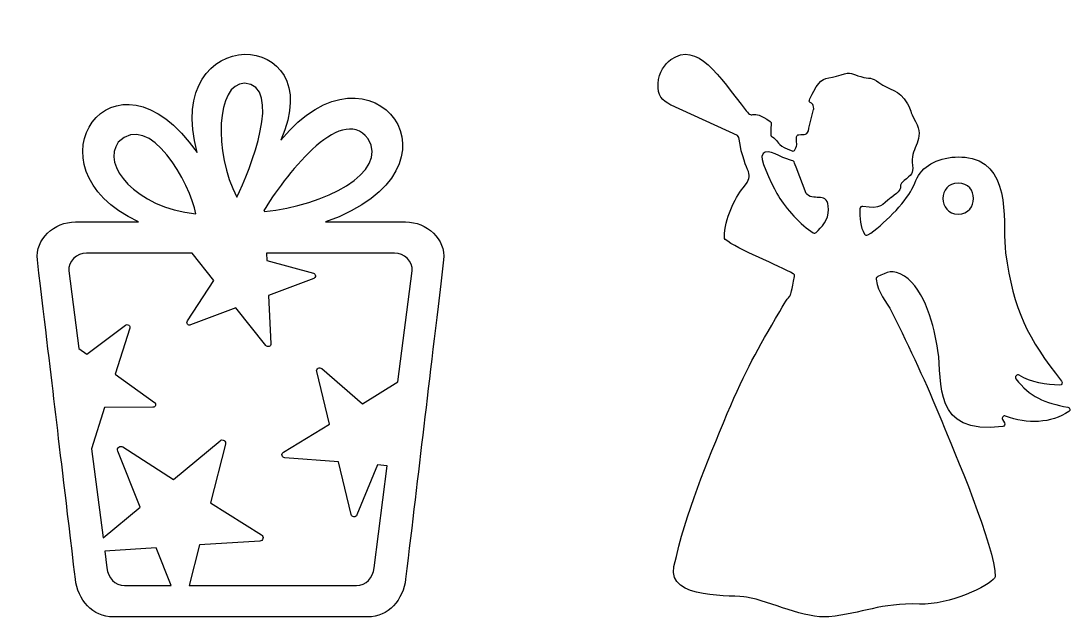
# Model space of a CAD drawing. Header units: centimetres. Extents: x 1 to 126, y -110 to -2.
# Drawn here: x 106.23 to 124.89, y -12.55 to -1.93 of the extents above; entities that cross this region are included whole.
import ezdxf

# ---------------------------------------------------------------- set-up
doc = ezdxf.new("R2010")
doc.units = ezdxf.units.CM
doc.header["$MEASUREMENT"] = 0
doc.layers.add('layer 1', color=7, linetype='Continuous')

msp = doc.modelspace()

# ---------------------------------------------------------------- linework, layer by layer
at = {"layer": 'layer 1', "color": 250}
for points, knots in [([(111.64862, -5.49615), (114.36867, -4.55128), (112.46542, -2.05774), (110.85217, -4.04228), (110.85217, -4.04228), (111.75395, -2.01955), (108.72201, -1.92582), (109.36468, -4.26457), (109.36468, -4.26457), (107.8715, -2.13091), (106.22917, -4.53754), (108.31887, -5.49615), (108.31887, -5.49615), (108.31887, -5.49615), (107.19643, -5.49615), (107.19643, -5.49615), (107.19643, -5.49615), (106.8248, -5.49615), (106.4778, -5.8019), (106.52167, -6.1709), (106.52167, -6.1709), (106.82925, -8.75615), (106.86181, -9.03018), (107.19643, -11.84277), (107.19643, -11.84277), (107.2403, -12.21177), (107.50017, -12.51751), (107.87117, -12.51751), (107.87117, -12.51751), (107.87117, -12.51751), (112.39868, -12.51751), (112.39868, -12.51751), (112.39868, -12.51751), (112.76968, -12.51751), (113.02962, -12.21117), (113.07342, -11.84277), (113.07342, -11.84277), (113.31314, -9.82781), (113.47125, -8.49932), (113.74818, -6.1709), (113.74818, -6.1709), (113.79201, -5.80227), (113.44505, -5.49615), (113.07342, -5.49615), (113.07342, -5.49615), (113.07342, -5.49615), (111.64862, -5.49615), (111.64862, -5.49615)], [0, 0, 0, 0, 0.07692308, 0.07692308, 0.07692308, 0.07692308, 0.15384615, 0.15384615, 0.15384615, 0.15384615, 0.23076923, 0.23076923, 0.23076923, 0.23076923, 0.30769231, 0.30769231, 0.30769231, 0.30769231, 0.38461538, 0.38461538, 0.38461538, 0.38461538, 0.46153846, 0.46153846, 0.46153846, 0.46153846, 0.53846154, 0.53846154, 0.53846154, 0.53846154, 0.61538462, 0.61538462, 0.61538462, 0.61538462, 0.69230769, 0.69230769, 0.69230769, 0.69230769, 0.76923077, 0.76923077, 0.76923077, 0.76923077, 0.84615385, 0.84615385, 0.84615385, 0.84615385, 1, 1, 1, 1]), ([(123.55959, -11.80195), (123.57515, -11.29689), (122.81092, -9.52638), (122.61105, -9.03587), (122.61105, -9.03587), (122.33921, -8.36874), (122.04654, -7.7479), (121.72837, -7.11099), (121.72837, -7.11099), (121.61617, -6.88632), (121.48094, -6.77711), (121.44663, -6.51401), (121.44663, -6.51401), (121.44412, -6.4948), (121.45404, -6.47692), (121.47167, -6.46889), (121.47167, -6.46889), (121.63637, -6.39384), (121.73399, -6.3212), (121.94916, -6.46089), (121.94916, -6.46089), (122.31292, -6.69707), (122.47954, -7.36031), (122.54374, -7.77986), (122.54374, -7.77986), (122.63171, -8.35473), (122.42989, -9.28848), (123.6964, -9.1338), (123.6964, -9.1338), (123.71131, -9.13198), (123.72328, -9.12353), (123.73, -9.11009), (123.73, -9.11009), (123.73671, -9.09665), (123.73627, -9.08199), (123.72876, -9.06898), (123.72876, -9.06898), (123.72876, -9.06898), (123.69382, -9.00849), (123.69382, -9.00849), (123.69382, -9.00849), (123.68437, -8.99213), (123.68628, -8.97247), (123.6987, -8.95824), (123.6987, -8.95824), (123.71112, -8.94399), (123.73035, -8.93945), (123.74785, -8.94661), (123.74785, -8.94661), (124.13006, -9.10292), (124.55895, -9.0701), (124.87142, -8.86782), (124.87142, -8.86782), (124.88671, -8.85793), (124.89399, -8.84061), (124.89038, -8.82276), (124.89038, -8.82276), (124.88676, -8.8049), (124.8733, -8.79178), (124.85535, -8.78862), (124.85535, -8.78862), (124.44939, -8.71708), (124.16923, -8.59979), (123.93239, -8.28534), (123.93239, -8.28534), (123.91978, -8.26859), (123.92076, -8.24581), (123.93476, -8.23021), (123.93476, -8.23021), (123.94878, -8.21461), (123.97134, -8.21119), (123.98935, -8.22196), (123.98935, -8.22196), (124.2001, -8.34799), (124.47237, -8.39326), (124.71015, -8.39602), (124.71015, -8.39602), (124.72733, -8.39622), (124.74213, -8.38707), (124.74966, -8.37164), (124.74966, -8.37164), (124.7572, -8.35619), (124.75527, -8.33889), (124.74453, -8.32547), (124.74453, -8.32547), (124.14085, -7.57085), (123.88977, -7.06723), (123.74683, -6.04339), (123.74683, -6.04339), (123.68387, -5.59235), (123.87668, -4.54953), (123.15092, -4.37038), (123.15092, -4.37038), (122.83074, -4.29133), (122.4869, -4.38006), (122.29531, -4.55557), (122.29531, -4.55557), (122.19207, -4.65014), (122.15265, -4.76717), (122.08118, -4.91336), (122.08118, -4.91336), (121.96249, -5.15609), (121.56106, -5.56027), (121.29757, -5.72839), (121.29757, -5.72839), (121.28719, -5.73501), (121.27583, -5.73688), (121.26387, -5.73395), (121.26387, -5.73395), (121.25192, -5.73101), (121.2427, -5.72409), (121.23657, -5.71342), (121.23657, -5.71342), (121.16168, -5.58315), (121.15033, -5.43032), (121.15584, -5.26165), (121.15584, -5.26165), (121.15627, -5.24873), (121.16165, -5.23779), (121.17163, -5.22956), (121.17163, -5.22956), (121.1816, -5.22135), (121.19338, -5.21815), (121.20614, -5.22021), (121.20614, -5.22021), (121.54788, -5.27512), (121.53331, -5.2007), (121.71402, -5.06114), (121.71402, -5.06114), (121.7144, -5.06085), (121.71474, -5.0606), (121.71513, -5.06032), (121.71513, -5.06032), (122.02428, -4.83668), (121.74514, -4.91788), (121.98206, -4.72841), (121.98206, -4.72841), (122.09655, -4.63685), (122.10712, -4.61345), (122.08816, -4.43165), (122.08816, -4.43165), (122.06238, -4.18426), (122.32202, -4.02257), (122.14718, -3.71285), (122.14718, -3.71285), (122.03307, -3.51067), (122.07548, -3.52082), (122.0042, -3.39824), (122.0042, -3.39824), (121.84284, -3.12073), (121.68444, -3.16843), (121.49519, -3.01932), (121.49519, -3.01932), (121.36123, -2.91378), (121.33046, -2.95862), (121.16975, -2.91494), (121.16975, -2.91494), (121.02108, -2.87455), (120.99769, -2.81693), (120.82274, -2.88044), (120.82274, -2.88044), (120.57487, -2.97037), (120.4958, -2.9036), (120.37969, -3.09825), (120.37969, -3.09825), (120.12586, -3.52385), (120.33754, -3.27035), (120.33356, -3.48908), (120.33356, -3.48908), (120.3335, -3.4926), (120.3331, -3.49559), (120.33223, -3.499), (120.33223, -3.499), (120.33223, -3.499), (120.24808, -3.82967), (120.24808, -3.82967), (120.24808, -3.82967), (120.24767, -3.83127), (120.2474, -3.83265), (120.24717, -3.83428), (120.24717, -3.83428), (120.22769, -3.97158), (120.16851, -3.93769), (120.06845, -3.94688), (120.06845, -3.94688), (120.04763, -3.94879), (120.03145, -3.96474), (120.02924, -3.98553), (120.02924, -3.98553), (120.01746, -4.09665), (120.05903, -4.11339), (120.0004, -4.21561), (120.0004, -4.21561), (119.98992, -4.23388), (119.96844, -4.24193), (119.94854, -4.23504), (119.94854, -4.23504), (119.71599, -4.15466), (119.70041, -4.08358), (119.65408, -4.0292), (119.65408, -4.0292), (119.56216, -3.92136), (119.56006, -4.07339), (119.57815, -3.74943), (119.57815, -3.74943), (119.57901, -3.73399), (119.57238, -3.7203), (119.55971, -3.71144), (119.55971, -3.71144), (119.20908, -3.46572), (119.26585, -3.69087), (119.13229, -3.521), (119.13229, -3.521), (118.64026, -2.89518), (118.2653, -2.27615), (117.79275, -2.61216), (117.79275, -2.61216), (117.68663, -2.68761), (117.57497, -2.83453), (117.56377, -3.03588), (117.56377, -3.03588), (117.55111, -3.26389), (117.63504, -3.32869), (117.79137, -3.42129), (117.79137, -3.42129), (117.79276, -3.42212), (117.79399, -3.42276), (117.79545, -3.42343), (117.79545, -3.42343), (117.79545, -3.42343), (118.97509, -3.96249), (118.97509, -3.96249), (118.97509, -3.96249), (118.98877, -3.96874), (118.99762, -3.98044), (118.99993, -3.99531), (118.99993, -3.99531), (119.1141, -4.72547), (119.31524, -4.58791), (119.07787, -4.8891), (119.07787, -4.8891), (118.9261, -5.08168), (118.75238, -5.42903), (118.74493, -5.77304), (118.74493, -5.77304), (118.74463, -5.78653), (118.74989, -5.79825), (118.76014, -5.80701), (118.76014, -5.80701), (118.96742, -5.98377), (119.72073, -6.27562), (119.97082, -6.41677), (119.97082, -6.41677), (119.98761, -6.42626), (119.99594, -6.44478), (119.99192, -6.46365), (119.99192, -6.46365), (119.88033, -6.98825), (119.98902, -6.63425), (119.72864, -7.08687), (119.72864, -7.08687), (119.32969, -7.78039), (119.12293, -8.11616), (118.79674, -8.90243), (118.79674, -8.90243), (118.42825, -9.79063), (118.06301, -10.6429), (117.84727, -11.62275), (117.84727, -11.62275), (117.71682, -12.21521), (118.92982, -12.12548), (119.13845, -12.16398), (119.13845, -12.16398), (119.57686, -12.24488), (120.18333, -12.55348), (120.6015, -12.51405), (120.6015, -12.51405), (121.21607, -12.45607), (121.50965, -12.26452), (122.21597, -12.28898), (122.21597, -12.28898), (122.74816, -12.3074), (123.45297, -11.96566), (123.5517, -11.8256), (123.5517, -11.8256), (123.5568, -11.81836), (123.55931, -11.81082), (123.55959, -11.80195)], [0, 0, 0, 0, 0.01369863, 0.01369863, 0.01369863, 0.01369863, 0.02739726, 0.02739726, 0.02739726, 0.02739726, 0.04109589, 0.04109589, 0.04109589, 0.04109589, 0.05479452, 0.05479452, 0.05479452, 0.05479452, 0.06849315, 0.06849315, 0.06849315, 0.06849315, 0.08219178, 0.08219178, 0.08219178, 0.08219178, 0.09589041, 0.09589041, 0.09589041, 0.09589041, 0.10958904, 0.10958904, 0.10958904, 0.10958904, 0.12328767, 0.12328767, 0.12328767, 0.12328767, 0.1369863, 0.1369863, 0.1369863, 0.1369863, 0.15068493, 0.15068493, 0.15068493, 0.15068493, 0.16438356, 0.16438356, 0.16438356, 0.16438356, 0.17808219, 0.17808219, 0.17808219, 0.17808219, 0.19178082, 0.19178082, 0.19178082, 0.19178082, 0.20547945, 0.20547945, 0.20547945, 0.20547945, 0.21917808, 0.21917808, 0.21917808, 0.21917808, 0.23287671, 0.23287671, 0.23287671, 0.23287671, 0.24657534, 0.24657534, 0.24657534, 0.24657534, 0.26027397, 0.26027397, 0.26027397, 0.26027397, 0.2739726, 0.2739726, 0.2739726, 0.2739726, 0.28767123, 0.28767123, 0.28767123, 0.28767123, 0.30136986, 0.30136986, 0.30136986, 0.30136986, 0.31506849, 0.31506849, 0.31506849, 0.31506849, 0.32876712, 0.32876712, 0.32876712, 0.32876712, 0.34246575, 0.34246575, 0.34246575, 0.34246575, 0.35616438, 0.35616438, 0.35616438, 0.35616438, 0.36986301, 0.36986301, 0.36986301, 0.36986301, 0.38356164, 0.38356164, 0.38356164, 0.38356164, 0.39726027, 0.39726027, 0.39726027, 0.39726027, 0.4109589, 0.4109589, 0.4109589, 0.4109589, 0.42465753, 0.42465753, 0.42465753, 0.42465753, 0.43835616, 0.43835616, 0.43835616, 0.43835616, 0.45205479, 0.45205479, 0.45205479, 0.45205479, 0.46575342, 0.46575342, 0.46575342, 0.46575342, 0.47945205, 0.47945205, 0.47945205, 0.47945205, 0.49315068, 0.49315068, 0.49315068, 0.49315068, 0.50684932, 0.50684932, 0.50684932, 0.50684932, 0.52054795, 0.52054795, 0.52054795, 0.52054795, 0.53424658, 0.53424658, 0.53424658, 0.53424658, 0.54794521, 0.54794521, 0.54794521, 0.54794521, 0.56164384, 0.56164384, 0.56164384, 0.56164384, 0.57534247, 0.57534247, 0.57534247, 0.57534247, 0.5890411, 0.5890411, 0.5890411, 0.5890411, 0.60273973, 0.60273973, 0.60273973, 0.60273973, 0.61643836, 0.61643836, 0.61643836, 0.61643836, 0.63013699, 0.63013699, 0.63013699, 0.63013699, 0.64383562, 0.64383562, 0.64383562, 0.64383562, 0.65753425, 0.65753425, 0.65753425, 0.65753425, 0.67123288, 0.67123288, 0.67123288, 0.67123288, 0.68493151, 0.68493151, 0.68493151, 0.68493151, 0.69863014, 0.69863014, 0.69863014, 0.69863014, 0.71232877, 0.71232877, 0.71232877, 0.71232877, 0.7260274, 0.7260274, 0.7260274, 0.7260274, 0.73972603, 0.73972603, 0.73972603, 0.73972603, 0.75342466, 0.75342466, 0.75342466, 0.75342466, 0.76712329, 0.76712329, 0.76712329, 0.76712329, 0.78082192, 0.78082192, 0.78082192, 0.78082192, 0.79452055, 0.79452055, 0.79452055, 0.79452055, 0.80821918, 0.80821918, 0.80821918, 0.80821918, 0.82191781, 0.82191781, 0.82191781, 0.82191781, 0.83561644, 0.83561644, 0.83561644, 0.83561644, 0.84931507, 0.84931507, 0.84931507, 0.84931507, 0.8630137, 0.8630137, 0.8630137, 0.8630137, 0.87671233, 0.87671233, 0.87671233, 0.87671233, 0.89041096, 0.89041096, 0.89041096, 0.89041096, 0.90410959, 0.90410959, 0.90410959, 0.90410959, 0.91780822, 0.91780822, 0.91780822, 0.91780822, 0.93150685, 0.93150685, 0.93150685, 0.93150685, 0.94520548, 0.94520548, 0.94520548, 0.94520548, 0.95890411, 0.95890411, 0.95890411, 0.95890411, 0.97260274, 0.97260274, 0.97260274, 0.97260274, 1, 1, 1, 1]), ([(110.20468, -3.03324), (110.90082, -3.06565), (110.30418, -4.58487), (110.0692, -5.05794), (110.0692, -5.05794), (109.6546, -4.26385), (109.70282, -3.0315), (110.20468, -3.03324)], [0, 0, 0, 0, 0.33333333, 0.33333333, 0.33333333, 0.33333333, 1, 1, 1, 1]), ([(107.96014, -4.08094), (108.51462, -3.50798), (109.24761, -4.8242), (109.33904, -5.35442), (109.33904, -5.35442), (108.25575, -5.23382), (107.65794, -4.48162), (107.96014, -4.08094)], [0, 0, 0, 0, 0.33333333, 0.33333333, 0.33333333, 0.33333333, 1, 1, 1, 1]), ([(112.40384, -4.0179), (112.78139, -4.62067), (111.62425, -5.21007), (110.56047, -5.30934), (110.56047, -5.30934), (110.55832, -5.30351), (110.5551, -5.29827), (110.55097, -5.29377), (110.55097, -5.29377), (110.88812, -4.73932), (111.90401, -3.36614), (112.40384, -4.0179)], [0, 0, 0, 0, 0.25, 0.25, 0.25, 0.25, 0.5, 0.5, 0.5, 0.5, 1, 1, 1, 1]), ([(120.32597, -5.68887), (120.11119, -5.56418), (119.83186, -5.24547), (119.70443, -5.03915), (119.70443, -5.03915), (119.65559, -4.96006), (119.38979, -4.42671), (119.40941, -4.3366), (119.40941, -4.3366), (119.44967, -4.1517), (119.67731, -4.31582), (119.85336, -4.37576), (119.85336, -4.37576), (120.01094, -4.42942), (119.96533, -4.38707), (120.02013, -4.52272), (120.02013, -4.52272), (120.02023, -4.52296), (120.02031, -4.52316), (120.0204, -4.5234), (120.0204, -4.5234), (120.0204, -4.5234), (120.19962, -4.98951), (120.19962, -4.98951), (120.19962, -4.98951), (120.20218, -4.99616), (120.20573, -5.00133), (120.21101, -5.00611), (120.21101, -5.00611), (120.36223, -5.14306), (120.58706, -4.92914), (120.59623, -5.27659), (120.59623, -5.27659), (120.60094, -5.45487), (120.46994, -5.59807), (120.37712, -5.68329), (120.37712, -5.68329), (120.36289, -5.69635), (120.34266, -5.69856), (120.32597, -5.68887)], [0, 0, 0, 0, 0.09090909, 0.09090909, 0.09090909, 0.09090909, 0.18181818, 0.18181818, 0.18181818, 0.18181818, 0.27272727, 0.27272727, 0.27272727, 0.27272727, 0.36363636, 0.36363636, 0.36363636, 0.36363636, 0.45454545, 0.45454545, 0.45454545, 0.45454545, 0.54545455, 0.54545455, 0.54545455, 0.54545455, 0.63636364, 0.63636364, 0.63636364, 0.63636364, 0.72727273, 0.72727273, 0.72727273, 0.72727273, 0.81818182, 0.81818182, 0.81818182, 0.81818182, 1, 1, 1, 1]), ([(122.90527, -5.3562), (122.54275, -5.3562), (122.54275, -4.8055), (122.90527, -4.8055), (122.90527, -4.8055), (123.26777, -4.8055), (123.26777, -5.3562), (122.90527, -5.3562)], [0, 0, 0, 0, 0.33333333, 0.33333333, 0.33333333, 0.33333333, 1, 1, 1, 1]), ([(107.39658, -6.05351), (107.39658, -6.05351), (109.27297, -6.05351), (109.27297, -6.05351), (109.27297, -6.05351), (109.27297, -6.05351), (109.66324, -6.53854), (109.66324, -6.53854), (109.66324, -6.53854), (109.66324, -6.53854), (109.18984, -7.25655), (109.18984, -7.25655), (109.18984, -7.25655), (109.17802, -7.2744), (109.1791, -7.29684), (109.19245, -7.31351), (109.19245, -7.31351), (109.20582, -7.33021), (109.22754, -7.3361), (109.24748, -7.3285), (109.24748, -7.3285), (109.24748, -7.3285), (110.05134, -7.02282), (110.05134, -7.02282), (110.05134, -7.02282), (110.05134, -7.02282), (110.58785, -7.69494), (110.58785, -7.69494), (110.58785, -7.69494), (110.60122, -7.71168), (110.62285, -7.71762), (110.64288, -7.71007), (110.64288, -7.71007), (110.6629, -7.70247), (110.67521, -7.68367), (110.67414, -7.66234), (110.67414, -7.66234), (110.67414, -7.66234), (110.6318, -6.80341), (110.6318, -6.80341), (110.6318, -6.80341), (110.6318, -6.80341), (111.43688, -6.50078), (111.43688, -6.50078), (111.43688, -6.50078), (111.4569, -6.49328), (111.46925, -6.47451), (111.46824, -6.45315), (111.46824, -6.45315), (111.46717, -6.43182), (111.45315, -6.41425), (111.4325, -6.4087), (111.4325, -6.4087), (111.4325, -6.4087), (110.60252, -6.1835), (110.60252, -6.1835), (110.60252, -6.1835), (110.60252, -6.1835), (110.59662, -6.05351), (110.59662, -6.05351), (110.59662, -6.05351), (110.59662, -6.05351), (112.87327, -6.05351), (112.87327, -6.05351), (112.87327, -6.05351), (113.04644, -6.05351), (113.20955, -6.19642), (113.18765, -6.3679), (113.18765, -6.3679), (113.18765, -6.3679), (112.93545, -8.34062), (112.93545, -8.34062), (112.93545, -8.34062), (112.93545, -8.34062), (112.30809, -8.72714), (112.30809, -8.72714), (112.30809, -8.72714), (112.30809, -8.72714), (111.57925, -8.10291), (111.57925, -8.10291), (111.57925, -8.10291), (111.5611, -8.08732), (111.53604, -8.08534), (111.51571, -8.09782), (111.51571, -8.09782), (111.49544, -8.11032), (111.48588, -8.13344), (111.49148, -8.15665), (111.49148, -8.15665), (111.49148, -8.15665), (111.71778, -9.08928), (111.71778, -9.08928), (111.71778, -9.08928), (111.71778, -9.08928), (110.89888, -9.58961), (110.89888, -9.58961), (110.89888, -9.58961), (110.87847, -9.60207), (110.86884, -9.62515), (110.87447, -9.64838), (110.87447, -9.64838), (110.87998, -9.67155), (110.89908, -9.68777), (110.92288, -9.68964), (110.92288, -9.68964), (110.92288, -9.68964), (111.87977, -9.76258), (111.87977, -9.76258), (111.87977, -9.76258), (111.87977, -9.76258), (112.10254, -10.69605), (112.10254, -10.69605), (112.10254, -10.69605), (112.10802, -10.71932), (112.12712, -10.73554), (112.15088, -10.73742), (112.15088, -10.73742), (112.17465, -10.73931), (112.19607, -10.72611), (112.20511, -10.70414), (112.20511, -10.70414), (112.20511, -10.70414), (112.57018, -9.81658), (112.57018, -9.81658), (112.57018, -9.81658), (112.57018, -9.81658), (112.74498, -9.8306), (112.74498, -9.8306), (112.74498, -9.8306), (112.74498, -9.8306), (112.51291, -11.64574), (112.51291, -11.64574), (112.51291, -11.64574), (112.49104, -11.81691), (112.37108, -11.96014), (112.19852, -11.96014), (112.19852, -11.96014), (112.19852, -11.96014), (109.35458, -11.96014), (109.35458, -11.96014), (109.35458, -11.96014), (109.35458, -11.96014), (109.22364, -11.96014), (109.22364, -11.96014), (109.22364, -11.96014), (109.22364, -11.96014), (109.40738, -11.23684), (109.40738, -11.23684), (109.40738, -11.23684), (109.40738, -11.23684), (110.47901, -11.17078), (110.47901, -11.17078), (110.47901, -11.17078), (110.50565, -11.16915), (110.52722, -11.15131), (110.53384, -11.12542), (110.53384, -11.12542), (110.54044, -11.09957), (110.53017, -11.0735), (110.50754, -11.05925), (110.50754, -11.05925), (110.50754, -11.05925), (109.59967, -10.48637), (109.59967, -10.48637), (109.59967, -10.48637), (109.59967, -10.48637), (109.86797, -9.44691), (109.86797, -9.44691), (109.86797, -9.44691), (109.87465, -9.42101), (109.86434, -9.39487), (109.84185, -9.38058), (109.84185, -9.38058), (109.81927, -9.36637), (109.79132, -9.36817), (109.77074, -9.38521), (109.77074, -9.38521), (109.77074, -9.38521), (108.94534, -10.07162), (108.94534, -10.07162), (108.94534, -10.07162), (108.94534, -10.07162), (108.03957, -9.49528), (108.03957, -9.49528), (108.03957, -9.49528), (108.01707, -9.48091), (107.98915, -9.48261), (107.96853, -9.49964), (107.96853, -9.49964), (107.94803, -9.51662), (107.94113, -9.54382), (107.95097, -9.56862), (107.95097, -9.56862), (107.95097, -9.56862), (108.34874, -10.56572), (108.34874, -10.56572), (108.34874, -10.56572), (108.34874, -10.56572), (107.68851, -11.11051), (107.68851, -11.11051), (107.68851, -11.11051), (107.68851, -11.11051), (107.48623, -9.52824), (107.48623, -9.52824), (107.48623, -9.52824), (107.48623, -9.52824), (107.71603, -8.79661), (107.71603, -8.79661), (107.71603, -8.79661), (107.71603, -8.79661), (108.57608, -8.79147), (108.57608, -8.79147), (108.57608, -8.79147), (108.59744, -8.79135), (108.61552, -8.77802), (108.62197, -8.75762), (108.62197, -8.75762), (108.62837, -8.73725), (108.62131, -8.71591), (108.60384, -8.70357), (108.60384, -8.70357), (108.60384, -8.70357), (107.9032, -8.20487), (107.9032, -8.20487), (107.9032, -8.20487), (107.9032, -8.20487), (108.16407, -7.38547), (108.16407, -7.38547), (108.16407, -7.38547), (108.17057, -7.36502), (108.16348, -7.34367), (108.14611, -7.33125), (108.14611, -7.33125), (108.12868, -7.31885), (108.10627, -7.31905), (108.08907, -7.33178), (108.08907, -7.33178), (108.08907, -7.33178), (107.39827, -7.84404), (107.39827, -7.84404), (107.39827, -7.84404), (107.39827, -7.84404), (107.25805, -7.74344), (107.25805, -7.74344), (107.25805, -7.74344), (107.25805, -7.74344), (107.0822, -6.3679), (107.0822, -6.3679), (107.0822, -6.3679), (107.06025, -6.19611), (107.22341, -6.05351), (107.39658, -6.05351)], [0, 0, 0, 0, 0.015625, 0.015625, 0.015625, 0.015625, 0.03125, 0.03125, 0.03125, 0.03125, 0.046875, 0.046875, 0.046875, 0.046875, 0.0625, 0.0625, 0.0625, 0.0625, 0.078125, 0.078125, 0.078125, 0.078125, 0.09375, 0.09375, 0.09375, 0.09375, 0.109375, 0.109375, 0.109375, 0.109375, 0.125, 0.125, 0.125, 0.125, 0.140625, 0.140625, 0.140625, 0.140625, 0.15625, 0.15625, 0.15625, 0.15625, 0.171875, 0.171875, 0.171875, 0.171875, 0.1875, 0.1875, 0.1875, 0.1875, 0.203125, 0.203125, 0.203125, 0.203125, 0.21875, 0.21875, 0.21875, 0.21875, 0.234375, 0.234375, 0.234375, 0.234375, 0.25, 0.25, 0.25, 0.25, 0.265625, 0.265625, 0.265625, 0.265625, 0.28125, 0.28125, 0.28125, 0.28125, 0.296875, 0.296875, 0.296875, 0.296875, 0.3125, 0.3125, 0.3125, 0.3125, 0.328125, 0.328125, 0.328125, 0.328125, 0.34375, 0.34375, 0.34375, 0.34375, 0.359375, 0.359375, 0.359375, 0.359375, 0.375, 0.375, 0.375, 0.375, 0.390625, 0.390625, 0.390625, 0.390625, 0.40625, 0.40625, 0.40625, 0.40625, 0.421875, 0.421875, 0.421875, 0.421875, 0.4375, 0.4375, 0.4375, 0.4375, 0.453125, 0.453125, 0.453125, 0.453125, 0.46875, 0.46875, 0.46875, 0.46875, 0.484375, 0.484375, 0.484375, 0.484375, 0.5, 0.5, 0.5, 0.5, 0.515625, 0.515625, 0.515625, 0.515625, 0.53125, 0.53125, 0.53125, 0.53125, 0.546875, 0.546875, 0.546875, 0.546875, 0.5625, 0.5625, 0.5625, 0.5625, 0.578125, 0.578125, 0.578125, 0.578125, 0.59375, 0.59375, 0.59375, 0.59375, 0.609375, 0.609375, 0.609375, 0.609375, 0.625, 0.625, 0.625, 0.625, 0.640625, 0.640625, 0.640625, 0.640625, 0.65625, 0.65625, 0.65625, 0.65625, 0.671875, 0.671875, 0.671875, 0.671875, 0.6875, 0.6875, 0.6875, 0.6875, 0.703125, 0.703125, 0.703125, 0.703125, 0.71875, 0.71875, 0.71875, 0.71875, 0.734375, 0.734375, 0.734375, 0.734375, 0.75, 0.75, 0.75, 0.75, 0.765625, 0.765625, 0.765625, 0.765625, 0.78125, 0.78125, 0.78125, 0.78125, 0.796875, 0.796875, 0.796875, 0.796875, 0.8125, 0.8125, 0.8125, 0.8125, 0.828125, 0.828125, 0.828125, 0.828125, 0.84375, 0.84375, 0.84375, 0.84375, 0.859375, 0.859375, 0.859375, 0.859375, 0.875, 0.875, 0.875, 0.875, 0.890625, 0.890625, 0.890625, 0.890625, 0.90625, 0.90625, 0.90625, 0.90625, 0.921875, 0.921875, 0.921875, 0.921875, 0.9375, 0.9375, 0.9375, 0.9375, 0.953125, 0.953125, 0.953125, 0.953125, 0.96875, 0.96875, 0.96875, 0.96875, 1, 1, 1, 1]), ([(108.63432, -11.28588), (108.63432, -11.28588), (108.90024, -11.96014), (108.90024, -11.96014), (108.90024, -11.96014), (108.90024, -11.96014), (108.07133, -11.96014), (108.07133, -11.96014), (108.07133, -11.96014), (107.89865, -11.96014), (107.77887, -11.81752), (107.75694, -11.64574), (107.75694, -11.64574), (107.75694, -11.64574), (107.7186, -11.34585), (107.7186, -11.34585), (107.7186, -11.34585), (107.7186, -11.34585), (108.63432, -11.28588), (108.63432, -11.28588)], [0, 0, 0, 0, 0.16666667, 0.16666667, 0.16666667, 0.16666667, 0.33333333, 0.33333333, 0.33333333, 0.33333333, 0.5, 0.5, 0.5, 0.5, 0.66666667, 0.66666667, 0.66666667, 0.66666667, 1, 1, 1, 1])]:
    msp.add_open_spline(points, degree=3, knots=knots, dxfattribs=at)

doc.saveas('drawing.dxf')
